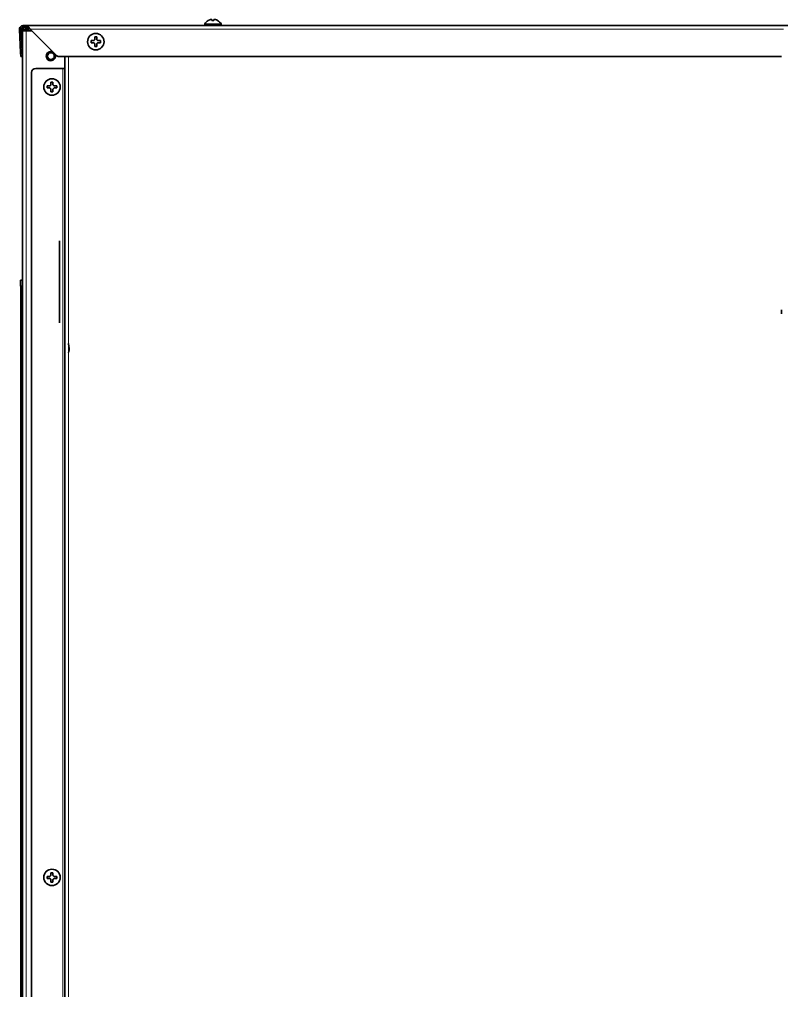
# Model space of a CAD drawing. Header units: millimetres. Extents: x -1803 to 2559, y -1143 to 2136.
# Drawn here: x -1803.4 to -1433.2, y 485.9 to 957.8 of the extents above; entities that cross this region are included whole.
import ezdxf

# ---------------------------------------------------------------- set-up
doc = ezdxf.new("R2010")
doc.units = ezdxf.units.MM

msp = doc.modelspace()

# ---------------------------------------------------------------- linework, layer by layer
at = {"linetype": 'Continuous', "lineweight": 35}
for p, q in [((-1801.65, 954.8), (-1800.65, 954.8)), ((-1800.65, 954), (-1801.65, 954)), ((-1800.19, 954.8), (-1800.65, 954.8)), ((-1800.19, 954), (-1800.65, 954)), ((-1800.19, 954.8), (-1053.71, 954.8)), ((-1800.19, 954), (-1800.19, 954.8)), ((-1800.15, 954), (-1800.15, 953.2)), ((-1713.45, 955.4), (-1713.45, 955.2)), ((-1711.75, 957.25), (-1711.75, 957.28)), ((-1707.15, 957.28), (-1707.15, 957.25)), ((-1705.45, 955.2), (-1705.45, 955.4)), ((-1802.86, 941.8), (-1803.44, 952.91)), ((-1802.65, 952.95), (-1802.06, 941.84)), ((-1801.95, 953), (-1801.95, 952.2)), ((-1800.15, 952.2), (-1801.95, 952.2)), ((-1801.95, 952.2), (-1801.95, 53.21)), ((-1801.15, 953), (-1801.15, 952.2)), ((-1800.15, 953.2), (-1798.55, 953.2)), ((-1797.39, 952.2), (-1800.15, 952.2)), ((-1799.65, 953), (-1799.65, 953.2)), ((-1799.65, 952.2), (-1799.65, 953)), ((-1798.19, 953), (-1785.57, 940.39)), ((-1768.65, 947), (-1768.65, 947.5)), ((-1768.65, 946.5), (-1768.65, 947)), ((-1764.05, 947.5), (-1764.05, 947)), ((-1764.05, 947), (-1764.05, 946.5)), ((-1802.76, 939.8), (-1802.86, 941.8)), ((-1801.96, 939.84), (-1802.76, 939.8)), ((-1802.06, 941.84), (-1801.96, 939.84)), ((-1784.16, 939.8), (-1433.19, 939.8)), ((-1781.35, 939.8), (-1781.35, 146.8)), ((-1797.55, 319.6), (-1797.55, 932)), ((-1795.55, 934), (-1782.35, 934)), ((-1781.35, 934), (-1782.35, 934)), ((-1789.95, 925), (-1789.95, 925.5)), ((-1789.95, 924.5), (-1789.95, 925)), ((-1785.35, 925.5), (-1785.35, 925)), ((-1785.35, 925), (-1785.35, 924.5)), ((-1783.95, 810.3), (-1783.95, 850.3)), ((-1801.95, 831.17), (-1803, 831.17)), ((-1803, 831.17), (-1803, 828.17)), ((-1801.95, 828.17), (-1803, 828.17)), ((-1802.8, 68.17), (-1802.8, 828.17)), ((-1433.2, 814.69), (-1433.2, 816.7)), ((-1789.95, 540.9), (-1789.95, 541.4)), ((-1789.95, 540.4), (-1789.95, 540.9)), ((-1785.35, 541.4), (-1785.35, 540.9)), ((-1785.35, 540.9), (-1785.35, 540.4))]:
    msp.add_line(p, q, dxfattribs=at)
at = {"linetype": 'Continuous', "lineweight": 13}
for p, q in [((-1801.65, 954.8), (-1801.65, 954)), ((-1800.65, 954), (-1800.65, 954.8)), ((-1713.45, 955.4), (-1705.45, 955.4)), ((-1713.45, 955.2), (-1705.45, 955.2)), ((-1713.39, 955.6), (-1705.5, 955.6)), ((-1802.65, 952.95), (-1803.44, 952.91)), ((-1800.15, 952.2), (-1800.15, 953)), ((-1800.15, 953), (-1799.65, 953)), ((-1800.15, 952.2), (-1800.15, 57.05)), ((-1798.79, 953), (-1799.65, 953)), ((-1432.28, 953), (-1798.19, 953)), ((-1802.86, 941.8), (-1802.06, 941.84)), ((-1779.55, 939.79), (-1779.55, 147.8)), ((-1782.35, 934), (-1782.35, 146.8))]:
    msp.add_line(p, q, dxfattribs=at)
at = {"linetype": 'Continuous', "lineweight": 35}
for centre, radius in [((-1766.35, 947), 4), ((-1788.15, 940), 1.65), ((-1787.65, 925), 4), ((-1787.65, 540.9), 4)]:
    msp.add_circle(centre, radius, dxfattribs=at)
at = {"linetype": 'Continuous', "lineweight": 13}
for centre in [(-1766.35, 947), (-1787.65, 925), (-1787.65, 540.9)]:
    msp.add_circle(centre, 3.95, dxfattribs=at)
at = {"linetype": 'Continuous', "lineweight": 35}
for centre, radius, start, end in [((-1801.65, 953), 1.8, 90, 183), ((-1801.65, 953), 1, 90, 183), ((-1800.15, 953), 1.8, 146.25, 180), ((-1796.15, 950), 4, 125.5866, 146.6325), ((-1713.05, 955.4), 0.4, 149.6988, 180), ((-1713.05, 955.2), 0.4, 180, 270), ((-1709.25, 953.18), 4.8, 121.3727, 149.6988), ((-1709.65, 953.18), 4.8, 30.3012, 58.6273), ((-1705.85, 955.2), 0.4, 270, 0), ((-1705.85, 955.4), 0.4, 0, 30.3012), ((-1788.15, 940), 2.25, 66.5269, 180), ((-1788.15, 940), 2.25, 180, 23.4675), ((-1784.16, 941.8), 2, 225, 270), ((-1795.55, 932), 2, 90, 180)]:
    msp.add_arc(centre, radius, start, end, dxfattribs=at)
for points in [[(-1800.15, 954), (-1800.23, 954), (-1800.38, 953.99), (-1800.61, 953.95), (-1800.84, 953.87), (-1801.05, 953.77), (-1801.25, 953.64), (-1801.42, 953.48), (-1801.58, 953.3), (-1801.71, 953.11), (-1801.81, 952.89), (-1801.89, 952.67), (-1801.94, 952.44), (-1801.95, 952.28), (-1801.95, 952.2)], [(-1710.45, 957.8), (-1710.5, 957.78), (-1710.61, 957.76), (-1710.77, 957.7), (-1710.93, 957.65), (-1711.09, 957.59), (-1711.24, 957.52), (-1711.39, 957.45), (-1711.56, 957.36), (-1711.68, 957.29), (-1711.75, 957.25)], [(-1709.95, 957.8), (-1709.97, 957.8), (-1710.02, 957.81), (-1710.1, 957.81), (-1710.17, 957.82), (-1710.24, 957.81), (-1710.31, 957.81), (-1710.38, 957.81), (-1710.42, 957.8), (-1710.45, 957.8)], [(-1708.95, 957.25), (-1709.11, 957.27), (-1709.45, 957.29), (-1709.78, 957.27), (-1709.95, 957.25)], [(-1708.45, 957.8), (-1708.47, 957.8), (-1708.52, 957.81), (-1708.59, 957.81), (-1708.66, 957.81), (-1708.73, 957.81), (-1708.8, 957.81), (-1708.88, 957.81), (-1708.92, 957.8), (-1708.95, 957.8)], [(-1708.95, 957.8), (-1708.95, 957.78), (-1708.95, 957.76), (-1708.95, 957.7), (-1708.95, 957.65), (-1708.95, 957.59), (-1708.95, 957.52), (-1708.95, 957.45), (-1708.95, 957.36), (-1708.95, 957.29), (-1708.95, 957.25)], [(-1766.85, 948), (-1766.85, 948.06), (-1766.85, 948.17), (-1766.85, 948.33), (-1766.85, 948.49), (-1766.85, 948.64), (-1766.85, 948.79), (-1766.85, 948.95), (-1766.85, 949.12), (-1766.85, 949.24), (-1766.85, 949.3)], [(-1766.85, 949.3), (-1766.68, 949.3), (-1766.35, 949.3), (-1766.01, 949.3), (-1765.85, 949.3)], [(-1767.35, 946.5), (-1767.4, 946.5), (-1767.51, 946.5), (-1767.67, 946.5), (-1767.83, 946.5), (-1767.99, 946.5), (-1768.14, 946.5), (-1768.29, 946.5), (-1768.46, 946.5), (-1768.58, 946.5), (-1768.65, 946.5)], [(-1767.35, 947.5), (-1767.32, 947.53), (-1767.28, 947.57), (-1767.2, 947.65), (-1767.13, 947.72), (-1767.06, 947.79), (-1766.99, 947.86), (-1766.92, 947.93), (-1766.87, 947.98), (-1766.85, 948)], [(-1766.85, 946), (-1766.87, 946.03), (-1766.92, 946.08), (-1767, 946.15), (-1767.07, 946.23), (-1767.14, 946.3), (-1767.21, 946.37), (-1767.28, 946.43), (-1767.32, 946.48), (-1767.35, 946.5)], [(-1765.85, 944.7), (-1766.01, 944.7), (-1766.35, 944.7), (-1766.68, 944.7), (-1766.85, 944.7)], [(-1765.85, 948), (-1765.82, 947.98), (-1765.77, 947.93), (-1765.7, 947.85), (-1765.62, 947.78), (-1765.55, 947.71), (-1765.48, 947.64), (-1765.42, 947.57), (-1765.37, 947.53), (-1765.35, 947.5)], [(-1765.35, 946.5), (-1765.37, 946.48), (-1765.42, 946.43), (-1765.49, 946.36), (-1765.56, 946.29), (-1765.63, 946.22), (-1765.7, 946.15), (-1765.78, 946.07), (-1765.82, 946.03), (-1765.85, 946)], [(-1765.85, 946), (-1765.85, 945.95), (-1765.85, 945.84), (-1765.85, 945.68), (-1765.85, 945.52), (-1765.85, 945.36), (-1765.85, 945.21), (-1765.85, 945.06), (-1765.85, 944.89), (-1765.85, 944.77), (-1765.85, 944.7)], [(-1765.35, 947.5), (-1765.29, 947.5), (-1765.18, 947.5), (-1765.02, 947.5), (-1764.86, 947.5), (-1764.71, 947.5), (-1764.56, 947.5), (-1764.4, 947.5), (-1764.23, 947.5), (-1764.11, 947.5), (-1764.05, 947.5)], [(-1788.65, 925.5), (-1788.62, 925.53), (-1788.58, 925.57), (-1788.5, 925.65), (-1788.43, 925.72), (-1788.36, 925.79), (-1788.29, 925.86), (-1788.22, 925.93), (-1788.17, 925.98), (-1788.15, 926)], [(-1788.15, 926), (-1788.15, 926.06), (-1788.15, 926.17), (-1788.15, 926.33), (-1788.15, 926.49), (-1788.15, 926.64), (-1788.15, 926.79), (-1788.15, 926.95), (-1788.15, 927.12), (-1788.15, 927.24), (-1788.15, 927.3)], [(-1788.15, 927.3), (-1787.98, 927.3), (-1787.65, 927.3), (-1787.31, 927.3), (-1787.15, 927.3)], [(-1787.15, 926), (-1787.12, 925.98), (-1787.07, 925.93), (-1787, 925.85), (-1786.92, 925.78), (-1786.85, 925.71), (-1786.78, 925.64), (-1786.72, 925.57), (-1786.67, 925.53), (-1786.65, 925.5)], [(-1786.65, 925.5), (-1786.59, 925.5), (-1786.48, 925.5), (-1786.32, 925.5), (-1786.16, 925.5), (-1786.01, 925.5), (-1785.86, 925.5), (-1785.7, 925.5), (-1785.53, 925.5), (-1785.41, 925.5), (-1785.35, 925.5)], [(-1788.65, 924.5), (-1788.7, 924.5), (-1788.81, 924.5), (-1788.97, 924.5), (-1789.13, 924.5), (-1789.29, 924.5), (-1789.44, 924.5), (-1789.59, 924.5), (-1789.76, 924.5), (-1789.88, 924.5), (-1789.95, 924.5)], [(-1788.15, 924), (-1788.17, 924.03), (-1788.22, 924.08), (-1788.3, 924.15), (-1788.37, 924.23), (-1788.44, 924.3), (-1788.51, 924.37), (-1788.58, 924.43), (-1788.62, 924.48), (-1788.65, 924.5)], [(-1787.15, 922.7), (-1787.31, 922.7), (-1787.65, 922.7), (-1787.98, 922.7), (-1788.15, 922.7)], [(-1786.65, 924.5), (-1786.67, 924.48), (-1786.72, 924.43), (-1786.79, 924.36), (-1786.86, 924.29), (-1786.93, 924.22), (-1787, 924.15), (-1787.08, 924.07), (-1787.12, 924.03), (-1787.15, 924)], [(-1787.15, 924), (-1787.15, 923.95), (-1787.15, 923.84), (-1787.15, 923.68), (-1787.15, 923.52), (-1787.15, 923.36), (-1787.15, 923.21), (-1787.15, 923.06), (-1787.15, 922.89), (-1787.15, 922.77), (-1787.15, 922.7)], [(-1779.66, 800.41), (-1779.64, 800.3), (-1779.6, 800.08), (-1779.54, 799.76), (-1779.48, 799.43), (-1779.43, 799.1), (-1779.39, 798.78), (-1779.35, 798.47), (-1779.33, 798.15), (-1779.32, 797.85), (-1779.32, 797.55), (-1779.33, 797.25), (-1779.36, 796.96), (-1779.41, 796.68), (-1779.48, 796.41), (-1779.56, 796.14), (-1779.63, 795.97), (-1779.66, 795.89)], [(-1788.15, 541.9), (-1788.15, 541.96), (-1788.15, 542.07), (-1788.15, 542.23), (-1788.15, 542.39), (-1788.15, 542.54), (-1788.15, 542.69), (-1788.15, 542.85), (-1788.15, 543.02), (-1788.15, 543.14), (-1788.15, 543.2)], [(-1788.15, 543.2), (-1787.98, 543.2), (-1787.65, 543.2), (-1787.31, 543.2), (-1787.15, 543.2)], [(-1788.65, 540.4), (-1788.7, 540.4), (-1788.81, 540.4), (-1788.97, 540.4), (-1789.13, 540.4), (-1789.29, 540.4), (-1789.44, 540.4), (-1789.59, 540.4), (-1789.76, 540.4), (-1789.88, 540.4), (-1789.95, 540.4)], [(-1788.65, 541.4), (-1788.62, 541.43), (-1788.58, 541.47), (-1788.5, 541.55), (-1788.43, 541.62), (-1788.36, 541.69), (-1788.29, 541.76), (-1788.22, 541.83), (-1788.17, 541.88), (-1788.15, 541.9)], [(-1788.15, 539.9), (-1788.17, 539.93), (-1788.22, 539.98), (-1788.3, 540.05), (-1788.37, 540.13), (-1788.44, 540.2), (-1788.51, 540.27), (-1788.58, 540.33), (-1788.62, 540.38), (-1788.65, 540.4)], [(-1787.15, 538.6), (-1787.31, 538.6), (-1787.65, 538.6), (-1787.98, 538.6), (-1788.15, 538.6)], [(-1787.15, 541.9), (-1787.12, 541.88), (-1787.07, 541.83), (-1787, 541.75), (-1786.92, 541.68), (-1786.85, 541.61), (-1786.78, 541.54), (-1786.72, 541.47), (-1786.67, 541.43), (-1786.65, 541.4)], [(-1786.65, 540.4), (-1786.67, 540.38), (-1786.72, 540.33), (-1786.79, 540.26), (-1786.86, 540.19), (-1786.93, 540.12), (-1787, 540.05), (-1787.08, 539.97), (-1787.12, 539.93), (-1787.15, 539.9)], [(-1787.15, 539.9), (-1787.15, 539.85), (-1787.15, 539.74), (-1787.15, 539.58), (-1787.15, 539.42), (-1787.15, 539.26), (-1787.15, 539.11), (-1787.15, 538.96), (-1787.15, 538.79), (-1787.15, 538.67), (-1787.15, 538.6)], [(-1786.65, 541.4), (-1786.59, 541.4), (-1786.48, 541.4), (-1786.32, 541.4), (-1786.16, 541.4), (-1786.01, 541.4), (-1785.86, 541.4), (-1785.7, 541.4), (-1785.53, 541.4), (-1785.41, 541.4), (-1785.35, 541.4)]]:
    msp.add_open_spline(points, degree=3, dxfattribs=at)
for points, knots in [([(-1800.19, 954.8), (-1800.1, 954.8), (-1800.02, 954.79), (-1799.9, 954.76), (-1799.85, 954.74), (-1799.79, 954.72), (-1799.77, 954.71), (-1799.73, 954.69), (-1799.71, 954.68), (-1799.6, 954.62), (-1799.52, 954.57), (-1799.35, 954.44), (-1799.27, 954.36), (-1799.1, 954.19), (-1799.02, 954.1), (-1798.9, 953.95), (-1798.85, 953.9), (-1798.79, 953.83), (-1798.77, 953.8), (-1798.73, 953.75), (-1798.71, 953.72), (-1798.6, 953.58), (-1798.52, 953.47), (-1798.35, 953.24), (-1798.27, 953.12), (-1798.19, 953)], [0, 0, 0, 0, 0.125, 0.125, 0.1875, 0.1875, 0.21875, 0.21875, 0.25, 0.25, 0.375, 0.375, 0.5, 0.5, 0.625, 0.625, 0.6875, 0.6875, 0.71875, 0.71875, 0.75, 0.75, 0.875, 0.875, 1, 1, 1, 1]), ([(-1798.19, 953), (-1798.27, 953.07), (-1798.35, 953.13), (-1798.46, 953.21), (-1798.48, 953.23), (-1798.52, 953.26), (-1798.54, 953.28), (-1798.6, 953.32), (-1798.65, 953.36), (-1798.77, 953.45), (-1798.85, 953.5), (-1799.02, 953.61), (-1799.1, 953.66), (-1799.27, 953.76), (-1799.35, 953.8), (-1799.52, 953.87), (-1799.6, 953.9), (-1799.73, 953.94), (-1799.77, 953.95), (-1799.83, 953.96), (-1799.85, 953.97), (-1799.9, 953.98), (-1800, 954), (-1800.1, 954), (-1800.19, 954)], [0, 0, 0, 0, 0.125, 0.125, 0.15625, 0.15625, 0.1875, 0.1875, 0.25, 0.25, 0.375, 0.375, 0.5, 0.5, 0.625, 0.625, 0.75, 0.75, 0.8125, 0.8125, 0.84375, 0.84375, 0.875, 1, 1, 1, 1]), ([(-1709.95, 957.25), (-1709.95, 957.37), (-1709.95, 957.48), (-1709.95, 957.62), (-1709.95, 957.66), (-1709.95, 957.74), (-1709.95, 957.77), (-1709.95, 957.8)], [0, 0, 0, 0, 0.5, 0.5, 0.75, 0.75, 1, 1, 1, 1]), ([(-1707.15, 957.25), (-1707.35, 957.37), (-1707.56, 957.48), (-1707.88, 957.62), (-1707.99, 957.66), (-1708.22, 957.74), (-1708.33, 957.77), (-1708.45, 957.8)], [0, 0, 0, 0, 0.5, 0.5, 0.75, 0.75, 1, 1, 1, 1]), ([(-1800.15, 953.2), (-1800.21, 953.2), (-1800.28, 953.2), (-1800.41, 953.17), (-1800.47, 953.15), (-1800.59, 953.1), (-1800.65, 953.07), (-1800.76, 953), (-1800.81, 952.96), (-1800.9, 952.86), (-1800.94, 952.81), (-1801.01, 952.7), (-1801.05, 952.65), (-1801.1, 952.53), (-1801.11, 952.46), (-1801.14, 952.33), (-1801.15, 952.27), (-1801.15, 952.2)], [0, 0, 0, 0, 0.125, 0.125, 0.25, 0.25, 0.375, 0.375, 0.5, 0.5, 0.625, 0.625, 0.75, 0.75, 0.875, 0.875, 1, 1, 1, 1]), ([(-1765.85, 949.3), (-1765.85, 949.1), (-1765.85, 948.89), (-1765.85, 948.57), (-1765.85, 948.46), (-1765.85, 948.23), (-1765.85, 948.12), (-1765.85, 948)], [0, 0, 0, 0, 0.5, 0.5, 0.75, 0.75, 1, 1, 1, 1]), ([(-1768.65, 947.5), (-1768.44, 947.5), (-1768.23, 947.5), (-1767.91, 947.5), (-1767.8, 947.5), (-1767.58, 947.5), (-1767.46, 947.5), (-1767.35, 947.5)], [0, 0, 0, 0, 0.5, 0.5, 0.75, 0.75, 1, 1, 1, 1]), ([(-1766.85, 944.7), (-1766.85, 944.91), (-1766.85, 945.12), (-1766.85, 945.44), (-1766.85, 945.55), (-1766.85, 945.77), (-1766.85, 945.89), (-1766.85, 946)], [0, 0, 0, 0, 0.5, 0.5, 0.75, 0.75, 1, 1, 1, 1]), ([(-1764.05, 946.5), (-1764.25, 946.5), (-1764.46, 946.5), (-1764.78, 946.5), (-1764.89, 946.5), (-1765.12, 946.5), (-1765.23, 946.5), (-1765.35, 946.5)], [0, 0, 0, 0, 0.5, 0.5, 0.75, 0.75, 1, 1, 1, 1]), ([(-1789.95, 925.5), (-1789.74, 925.5), (-1789.53, 925.5), (-1789.21, 925.5), (-1789.1, 925.5), (-1788.88, 925.5), (-1788.76, 925.5), (-1788.65, 925.5)], [0, 0, 0, 0, 0.5, 0.5, 0.75, 0.75, 1, 1, 1, 1]), ([(-1787.15, 927.3), (-1787.15, 927.1), (-1787.15, 926.89), (-1787.15, 926.57), (-1787.15, 926.46), (-1787.15, 926.23), (-1787.15, 926.12), (-1787.15, 926)], [0, 0, 0, 0, 0.5, 0.5, 0.75, 0.75, 1, 1, 1, 1]), ([(-1788.15, 922.7), (-1788.15, 922.91), (-1788.15, 923.12), (-1788.15, 923.44), (-1788.15, 923.55), (-1788.15, 923.77), (-1788.15, 923.89), (-1788.15, 924)], [0, 0, 0, 0, 0.5, 0.5, 0.75, 0.75, 1, 1, 1, 1]), ([(-1785.35, 924.5), (-1785.55, 924.5), (-1785.76, 924.5), (-1786.08, 924.5), (-1786.19, 924.5), (-1786.42, 924.5), (-1786.53, 924.5), (-1786.65, 924.5)], [0, 0, 0, 0, 0.5, 0.5, 0.75, 0.75, 1, 1, 1, 1]), ([(-1787.15, 543.2), (-1787.15, 543), (-1787.15, 542.79), (-1787.15, 542.47), (-1787.15, 542.36), (-1787.15, 542.13), (-1787.15, 542.02), (-1787.15, 541.9)], [0, 0, 0, 0, 0.5, 0.5, 0.75, 0.75, 1, 1, 1, 1]), ([(-1789.95, 541.4), (-1789.74, 541.4), (-1789.53, 541.4), (-1789.21, 541.4), (-1789.1, 541.4), (-1788.88, 541.4), (-1788.76, 541.4), (-1788.65, 541.4)], [0, 0, 0, 0, 0.5, 0.5, 0.75, 0.75, 1, 1, 1, 1]), ([(-1788.15, 538.6), (-1788.15, 538.81), (-1788.15, 539.02), (-1788.15, 539.34), (-1788.15, 539.45), (-1788.15, 539.67), (-1788.15, 539.79), (-1788.15, 539.9)], [0, 0, 0, 0, 0.5, 0.5, 0.75, 0.75, 1, 1, 1, 1]), ([(-1785.35, 540.4), (-1785.55, 540.4), (-1785.76, 540.4), (-1786.08, 540.4), (-1786.19, 540.4), (-1786.42, 540.4), (-1786.53, 540.4), (-1786.65, 540.4)], [0, 0, 0, 0, 0.5, 0.5, 0.75, 0.75, 1, 1, 1, 1])]:
    msp.add_open_spline(points, degree=3, knots=knots, dxfattribs=at)

doc.saveas('drawing.dxf')
